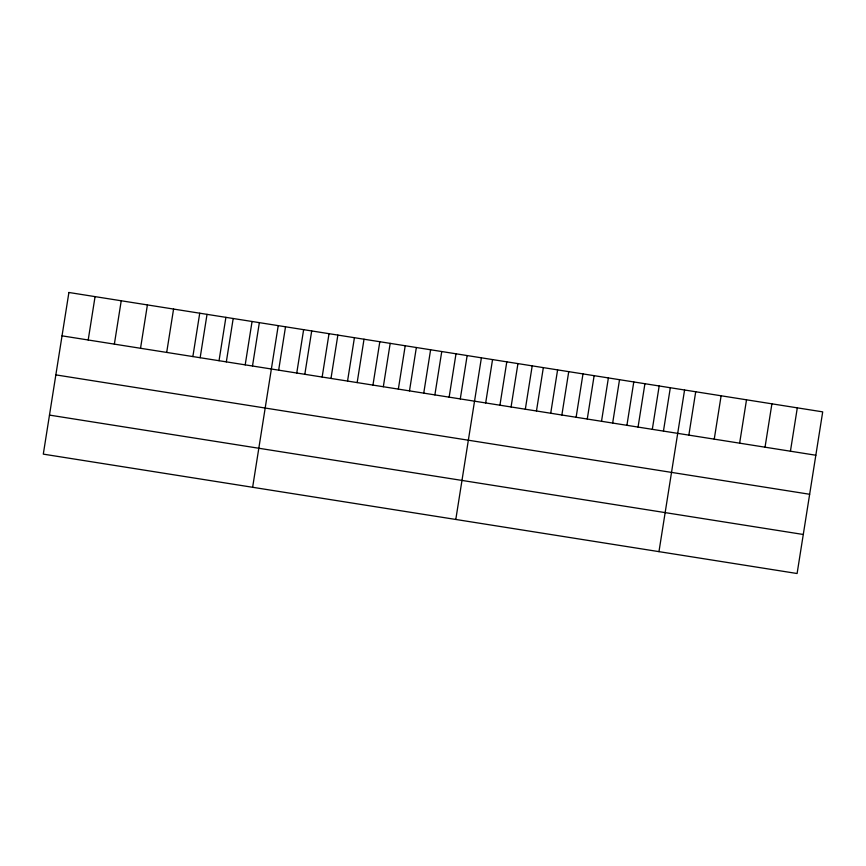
<?xml version="1.0" encoding="UTF-8"?>
<svg xmlns="http://www.w3.org/2000/svg" width="866" height="866" viewBox="0 0 866 866"><rect width="100%" height="100%" fill="white"/><g stroke="black" fill="none" stroke-linecap="round" stroke-linejoin="round"><path stroke-width="1.3" d="M88.202 339.992L95.065 296.627M114.366 344.138L121.229 300.773M140.53 348.284L147.404 304.919M166.694 352.43L173.568 309.065M192.869 356.565L199.732 313.211M200.154 357.723L207.028 314.358M219.033 360.711L225.896 317.346M226.329 361.869L233.192 318.504M245.197 364.857L252.06 321.492M252.493 366.015L259.356 322.65M252.634 487.277L278.235 325.638M278.657 370.161L285.52 326.796M296.757 373.03L303.63 329.665M304.821 374.307L311.695 330.942M322.152 377.046L329.026 333.681M330.985 378.442L337.859 335.088M347.547 381.072L354.421 337.708M357.16 382.588L364.023 339.223M372.954 385.089L379.817 341.734M383.324 386.734L390.187 343.369M398.349 389.115L405.212 345.75M409.488 390.88L416.351 347.515M423.745 393.132L430.608 349.777M434.884 394.896L441.747 351.542M449.14 397.158L456.003 353.793M460.279 398.923L467.153 355.558M455.797 519.459L481.399 357.82M485.674 402.95L492.548 359.585M499.931 405.201L506.794 361.836M511.07 406.966L517.944 363.601M525.326 409.228L532.2 365.863M536.465 410.993L543.339 367.628M550.722 413.244L557.596 369.89M561.872 415.009L568.735 371.655M576.117 417.271L582.991 373.906M587.267 419.036L594.13 375.671M601.513 421.298L608.387 377.933M612.663 423.063L619.526 379.698M626.919 425.314L633.782 381.949M638.058 427.079L644.921 383.714M652.315 429.341L659.178 385.976M663.453 431.106L670.316 387.741M658.972 551.642L684.573 390.003M688.849 435.122L695.712 391.768M714.244 439.149L721.118 395.784M739.64 443.175L746.514 399.811M765.035 447.192L771.909 403.827M790.431 451.218L797.305 407.854M62.038 335.846L815.837 455.235M55.846 374.881L809.645 494.27M49.481 415.095L803.28 534.484M68.901 292.481L43.3 454.13L797.099 573.519L822.7 411.87L68.901 292.481"/></g></svg>
